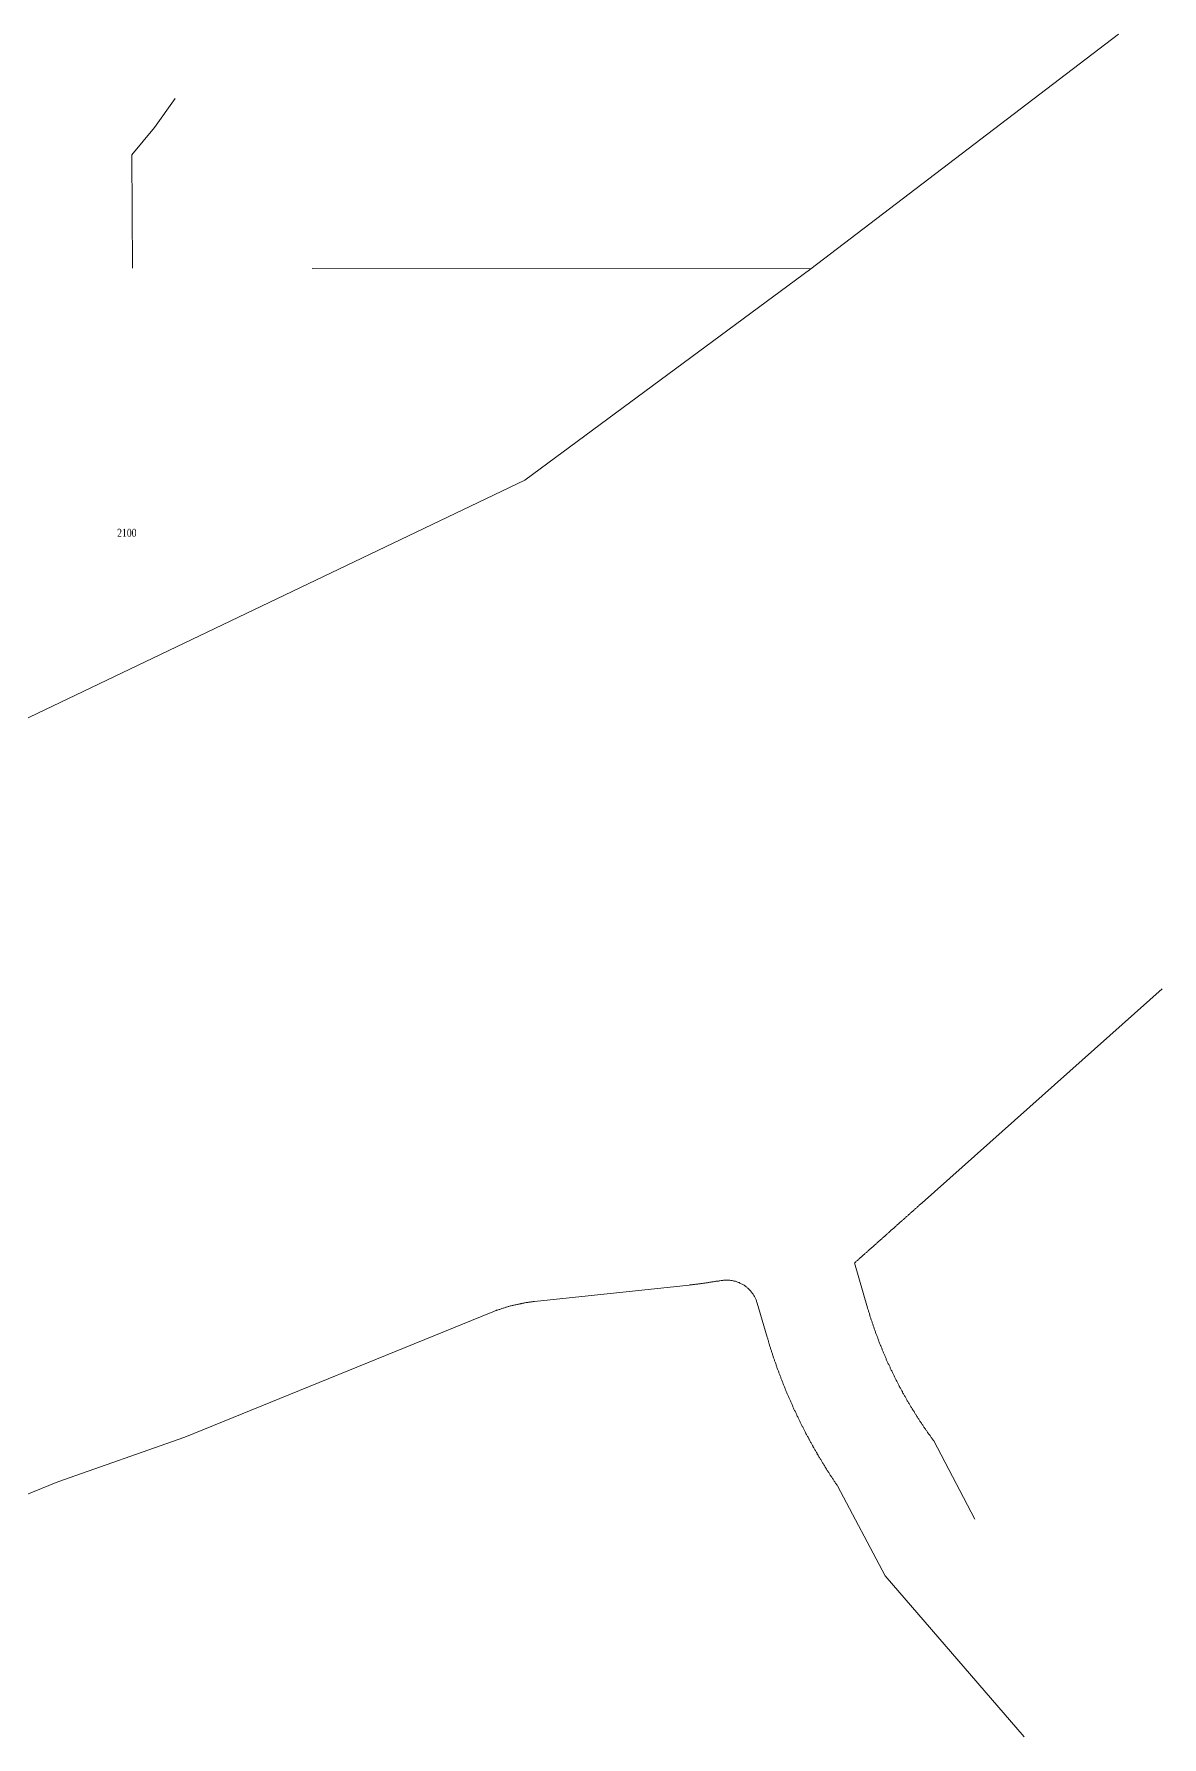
# Model space of a CAD drawing. Header units: feet. Extents: x 2819410 to 2831754, y 974571 to 993150.
# Drawn here: x 2828879 to 2829584, y 991310 to 992374 of the extents above; entities that cross this region are included whole.
import ezdxf
from ezdxf.enums import TextEntityAlignment as Align

# ---------------------------------------------------------------- set-up
doc = ezdxf.new("R2010")
doc.units = ezdxf.units.FT
doc.header["$LTSCALE"] = 0.015
doc.header["$MEASUREMENT"] = 0
doc.layers.add('ADDRESSES', color=7, linetype='Continuous')
doc.layers.add('Dakota County Parcels', color=7, linetype='Continuous', lineweight=5)
doc.styles.add('SIMPLEX', font='times.ttf', dxfattribs={"width": 0.8})

# ---------------------------------------------------------------- blocks, each defined once
blk = doc.blocks.new('ACMAP_ANN_TEMPLATE_AddressEagan')
at = {"layer": 'ADDRESSES', "style": 'SIMPLEX', "width": 0.8}
blk.add_attdef('ADDRESS', text='', height=5, dxfattribs=at).set_placement((0, 0), align=Align.CENTER)

msp = doc.modelspace()

# ---------------------------------------------------------------- linework, layer by layer
at = {"layer": 'Dakota County Parcels', "lineweight": 5}
for p, q in [((2829556.7, 992373.6), (2829364.5, 992226.9)), ((2828954.6, 992315.2), (2828967.5, 992333.3)), ((2828940.5, 992298.1), (2828954.6, 992315.2)), ((2828940.5, 992298.1), (2828940.9, 992227.3)), ((2829053, 992227.2), (2829364.5, 992226.9)), ((2829185.9, 992094.8), (2829364.5, 992226.9)), ((2828573.4, 991801.9), (2829185.9, 992094.8)), ((2829583.9, 991777.1), (2829434.1, 991643.5)), ((2829423.2, 991633.8), (2829423.6, 991634.1)), ((2829423.6, 991634.1), (2829423.9, 991634.4)), ((2829423.9, 991634.4), (2829424.3, 991634.8)), ((2829424.3, 991634.8), (2829424.7, 991635.1)), ((2829424.7, 991635.1), (2829425.1, 991635.4)), ((2829425.1, 991635.4), (2829425.4, 991635.8)), ((2829425.4, 991635.8), (2829425.8, 991636.1)), ((2829425.8, 991636.1), (2829426.2, 991636.4)), ((2829426.2, 991636.4), (2829426.5, 991636.8)), ((2829426.5, 991636.8), (2829426.9, 991637.1)), ((2829426.9, 991637.1), (2829427.3, 991637.4)), ((2829427.3, 991637.4), (2829427.7, 991637.8)), ((2829427.7, 991637.8), (2829428, 991638.1)), ((2829428, 991638.1), (2829428.4, 991638.4)), ((2829428.4, 991638.4), (2829428.8, 991638.8)), ((2829428.8, 991638.8), (2829429.2, 991639.1)), ((2829429.2, 991639.1), (2829429.5, 991639.4)), ((2829429.5, 991639.4), (2829429.9, 991639.8)), ((2829429.9, 991639.8), (2829430.3, 991640.1)), ((2829430.3, 991640.1), (2829430.7, 991640.4)), ((2829430.7, 991640.4), (2829431, 991640.8)), ((2829431, 991640.8), (2829431.4, 991641.1)), ((2829431.4, 991641.1), (2829431.8, 991641.4)), ((2829431.8, 991641.4), (2829432.1, 991641.8)), ((2829432.1, 991641.8), (2829432.5, 991642.1)), ((2829432.5, 991642.1), (2829432.9, 991642.4)), ((2829432.9, 991642.4), (2829433.3, 991642.8)), ((2829433.3, 991642.8), (2829433.6, 991643.1)), ((2829433.6, 991643.1), (2829434.2, 991643.6)), ((2829411.2, 991623.1), (2829411.6, 991623.5)), ((2829411.6, 991623.5), (2829412, 991623.8)), ((2829412, 991623.8), (2829412.4, 991624.1)), ((2829412.4, 991624.1), (2829412.7, 991624.5)), ((2829412.7, 991624.5), (2829413.1, 991624.8)), ((2829413.1, 991624.8), (2829413.5, 991625.1)), ((2829413.5, 991625.1), (2829413.9, 991625.5)), ((2829413.9, 991625.5), (2829414.2, 991625.8)), ((2829414.2, 991625.8), (2829414.6, 991626.1)), ((2829414.6, 991626.1), (2829415, 991626.5)), ((2829415, 991626.5), (2829415.3, 991626.8)), ((2829415.3, 991626.8), (2829415.7, 991627.1)), ((2829415.7, 991627.1), (2829416.1, 991627.5)), ((2829416.1, 991627.5), (2829416.5, 991627.8)), ((2829416.5, 991627.8), (2829416.8, 991628.1)), ((2829416.8, 991628.1), (2829417.2, 991628.5)), ((2829417.2, 991628.5), (2829417.6, 991628.8)), ((2829417.6, 991628.8), (2829418, 991629.1)), ((2829418, 991629.1), (2829418.3, 991629.5)), ((2829418.3, 991629.5), (2829418.7, 991629.8)), ((2829418.7, 991629.8), (2829419.1, 991630.1)), ((2829419.1, 991630.1), (2829419.5, 991630.5)), ((2829419.5, 991630.5), (2829419.8, 991630.8)), ((2829419.8, 991630.8), (2829420.2, 991631.1)), ((2829420.2, 991631.1), (2829420.6, 991631.5)), ((2829420.6, 991631.5), (2829421, 991631.8)), ((2829421, 991631.8), (2829421.3, 991632.1)), ((2829421.3, 991632.1), (2829421.7, 991632.5)), ((2829421.7, 991632.5), (2829422.1, 991632.8)), ((2829422.1, 991632.8), (2829422.4, 991633.1)), ((2829422.4, 991633.1), (2829422.8, 991633.5)), ((2829422.8, 991633.5), (2829423.2, 991633.8)), ((2829399.3, 991612.5), (2829399.7, 991612.8)), ((2829399.7, 991612.8), (2829400, 991613.2)), ((2829400, 991613.2), (2829400.4, 991613.5)), ((2829400.4, 991613.5), (2829400.8, 991613.8)), ((2829400.8, 991613.8), (2829401.2, 991614.2)), ((2829401.2, 991614.2), (2829401.5, 991614.5)), ((2829401.5, 991614.5), (2829401.9, 991614.8)), ((2829401.9, 991614.8), (2829402.3, 991615.2)), ((2829402.3, 991615.2), (2829402.6, 991615.5)), ((2829402.6, 991615.5), (2829403, 991615.8)), ((2829403, 991615.8), (2829403.4, 991616.2)), ((2829403.4, 991616.2), (2829403.8, 991616.5)), ((2829403.8, 991616.5), (2829404.1, 991616.8)), ((2829404.1, 991616.8), (2829404.5, 991617.2)), ((2829404.5, 991617.2), (2829404.9, 991617.5)), ((2829404.9, 991617.5), (2829405.3, 991617.8)), ((2829405.3, 991617.8), (2829405.6, 991618.2)), ((2829405.6, 991618.2), (2829406, 991618.5)), ((2829406, 991618.5), (2829406.4, 991618.8)), ((2829406.4, 991618.8), (2829406.8, 991619.2)), ((2829406.8, 991619.2), (2829407.1, 991619.5)), ((2829407.1, 991619.5), (2829407.5, 991619.8)), ((2829407.5, 991619.8), (2829407.9, 991620.2)), ((2829407.9, 991620.2), (2829408.3, 991620.5)), ((2829408.3, 991620.5), (2829408.6, 991620.8)), ((2829408.6, 991620.8), (2829409, 991621.2)), ((2829409, 991621.2), (2829409.4, 991621.5)), ((2829409.4, 991621.5), (2829409.7, 991621.8)), ((2829409.7, 991621.8), (2829410.1, 991622.1)), ((2829410.1, 991622.1), (2829410.5, 991622.5)), ((2829410.5, 991622.5), (2829410.9, 991622.8)), ((2829410.9, 991622.8), (2829411.2, 991623.1)), ((2829391.8, 991605.9), (2829392.2, 991606.2)), ((2829391.8, 991605.9), (2829400, 991577.8)), ((2829392.2, 991606.2), (2829392.6, 991606.5)), ((2829392.6, 991606.5), (2829392.9, 991606.9)), ((2829392.9, 991606.9), (2829393.3, 991607.2)), ((2829393.3, 991607.2), (2829393.7, 991607.5)), ((2829393.7, 991607.5), (2829394.1, 991607.9)), ((2829394.1, 991607.9), (2829394.4, 991608.2)), ((2829394.4, 991608.2), (2829394.8, 991608.5)), ((2829394.8, 991608.5), (2829395.2, 991608.9)), ((2829395.2, 991608.9), (2829395.5, 991609.2)), ((2829395.5, 991609.2), (2829395.9, 991609.5)), ((2829395.9, 991609.5), (2829396.3, 991609.9)), ((2829396.3, 991609.9), (2829396.7, 991610.2)), ((2829396.7, 991610.2), (2829397, 991610.5)), ((2829397, 991610.5), (2829397.4, 991610.9)), ((2829397.4, 991610.9), (2829397.8, 991611.2)), ((2829397.8, 991611.2), (2829398.2, 991611.5)), ((2829398.2, 991611.5), (2829398.5, 991611.9)), ((2829398.5, 991611.9), (2829398.9, 991612.2)), ((2829398.9, 991612.2), (2829399.3, 991612.5)), ((2829288.5, 991592.1), (2829191.9, 991581.8)), ((2829288.5, 991592.1), (2829289, 991592.2)), ((2829289, 991592.2), (2829289.5, 991592.2)), ((2829289.5, 991592.2), (2829290, 991592.3)), ((2829290, 991592.3), (2829290.5, 991592.3)), ((2829290.5, 991592.3), (2829290.9, 991592.4)), ((2829290.9, 991592.4), (2829291.4, 991592.4)), ((2829291.4, 991592.4), (2829291.9, 991592.5)), ((2829291.9, 991592.5), (2829292.4, 991592.6)), ((2829292.4, 991592.6), (2829292.9, 991592.6)), ((2829292.9, 991592.6), (2829293.4, 991592.7)), ((2829293.4, 991592.7), (2829293.9, 991592.7)), ((2829293.9, 991592.7), (2829294.4, 991592.8)), ((2829294.4, 991592.8), (2829294.9, 991592.9)), ((2829294.9, 991592.9), (2829295.4, 991592.9)), ((2829295.4, 991592.9), (2829295.9, 991593)), ((2829295.9, 991593), (2829296.4, 991593.1)), ((2829296.4, 991593.1), (2829296.9, 991593.1)), ((2829296.9, 991593.1), (2829297.4, 991593.2)), ((2829297.4, 991593.2), (2829297.9, 991593.3)), ((2829297.9, 991593.3), (2829298.4, 991593.3)), ((2829298.4, 991593.3), (2829298.9, 991593.4)), ((2829298.9, 991593.4), (2829299.4, 991593.5)), ((2829299.4, 991593.5), (2829299.9, 991593.5)), ((2829299.9, 991593.5), (2829300.4, 991593.6)), ((2829300.4, 991593.6), (2829300.9, 991593.7)), ((2829300.9, 991593.7), (2829301.4, 991593.8)), ((2829301.4, 991593.8), (2829301.9, 991593.8)), ((2829301.9, 991593.8), (2829302.3, 991593.9)), ((2829302.3, 991593.9), (2829302.8, 991594)), ((2829302.8, 991594), (2829303.3, 991594.1)), ((2829303.3, 991594.1), (2829303.8, 991594.1)), ((2829303.8, 991594.1), (2829304.3, 991594.2)), ((2829304.3, 991594.2), (2829304.8, 991594.3)), ((2829304.8, 991594.3), (2829305.3, 991594.4)), ((2829305.3, 991594.4), (2829305.8, 991594.4)), ((2829305.8, 991594.4), (2829306.3, 991594.5)), ((2829306.3, 991594.5), (2829306.8, 991594.6)), ((2829306.8, 991594.6), (2829307.3, 991594.7)), ((2829307.3, 991594.7), (2829307.8, 991594.8)), ((2829307.8, 991594.8), (2829308.5, 991594.9)), ((2829308.5, 991594.9), (2829309, 991595)), ((2829309, 991595), (2829309.5, 991595)), ((2829309.5, 991595), (2829310, 991595.1)), ((2829310, 991595.1), (2829310.5, 991595.1)), ((2829310.5, 991595.1), (2829311, 991595.2)), ((2829311, 991595.2), (2829311.5, 991595.2)), ((2829311.5, 991595.2), (2829312, 991595.2)), ((2829312, 991595.2), (2829312.5, 991595.2)), ((2829312.5, 991595.2), (2829313, 991595.1)), ((2829313, 991595.1), (2829313.5, 991595.1)), ((2829313.5, 991595.1), (2829314, 991595.1)), ((2829314, 991595.1), (2829314.5, 991595)), ((2829314.5, 991595), (2829315, 991594.9)), ((2829315, 991594.9), (2829315.5, 991594.9)), ((2829315.5, 991594.9), (2829316, 991594.8)), ((2829316, 991594.8), (2829316.4, 991594.6)), ((2829316.4, 991594.6), (2829316.9, 991594.5)), ((2829316.9, 991594.5), (2829317.4, 991594.4)), ((2829317.4, 991594.4), (2829317.9, 991594.2)), ((2829317.9, 991594.2), (2829318.4, 991594.1)), ((2829318.4, 991594.1), (2829318.8, 991593.9)), ((2829318.8, 991593.9), (2829319.3, 991593.7)), ((2829319.3, 991593.7), (2829319.8, 991593.6)), ((2829319.8, 991593.6), (2829320.2, 991593.3)), ((2829320.2, 991593.3), (2829320.7, 991593.1)), ((2829320.7, 991593.1), (2829321.1, 991592.9)), ((2829321.1, 991592.9), (2829321.6, 991592.7)), ((2829321.6, 991592.7), (2829322, 991592.4)), ((2829322, 991592.4), (2829322.4, 991592.2)), ((2829322.4, 991592.2), (2829322.8, 991591.9)), ((2829322.8, 991591.9), (2829323.3, 991591.6)), ((2829323.3, 991591.6), (2829323.7, 991591.3)), ((2829184.7, 991580.7), (2829185.2, 991580.8)), ((2829185.2, 991580.8), (2829185.7, 991580.9)), ((2829185.7, 991580.9), (2829186.2, 991581)), ((2829186.2, 991581), (2829186.7, 991581.1)), ((2829186.7, 991581.1), (2829187.2, 991581.1)), ((2829187.2, 991581.1), (2829187.7, 991581.2)), ((2829187.7, 991581.2), (2829188.2, 991581.3)), ((2829188.2, 991581.3), (2829188.7, 991581.4)), ((2829188.7, 991581.4), (2829189.2, 991581.4)), ((2829189.2, 991581.4), (2829189.7, 991581.5)), ((2829189.7, 991581.5), (2829190.2, 991581.6)), ((2829190.2, 991581.6), (2829190.7, 991581.6)), ((2829190.7, 991581.6), (2829191.2, 991581.7)), ((2829191.2, 991581.7), (2829191.9, 991581.8)), ((2829323.7, 991591.3), (2829324.1, 991591)), ((2829324.1, 991591), (2829324.5, 991590.7)), ((2829324.5, 991590.7), (2829324.8, 991590.4)), ((2829324.8, 991590.4), (2829325.2, 991590.1)), ((2829325.2, 991590.1), (2829325.6, 991589.7)), ((2829325.6, 991589.7), (2829325.9, 991589.4)), ((2829325.9, 991589.4), (2829326.3, 991589)), ((2829326.3, 991589), (2829326.6, 991588.7)), ((2829326.6, 991588.7), (2829327, 991588.3)), ((2829327, 991588.3), (2829327.3, 991587.9)), ((2829327.3, 991587.9), (2829327.6, 991587.5)), ((2829327.6, 991587.5), (2829327.9, 991587.1)), ((2829327.9, 991587.1), (2829328.2, 991586.7)), ((2829328.2, 991586.7), (2829328.5, 991586.3)), ((2829328.5, 991586.3), (2829328.8, 991585.9)), ((2829328.8, 991585.9), (2829329, 991585.5)), ((2829329, 991585.5), (2829329.3, 991585)), ((2829329.3, 991585), (2829329.5, 991584.6)), ((2829329.5, 991584.6), (2829329.7, 991584.1)), ((2829329.7, 991584.1), (2829330, 991583.7)), ((2829330, 991583.7), (2829330.2, 991583.2)), ((2829330.2, 991583.2), (2829330.4, 991582.8)), ((2829330.4, 991582.8), (2829330.5, 991582.3)), ((2829330.5, 991582.3), (2829330.7, 991581.8)), ((2829330.7, 991581.8), (2829330.9, 991581.4)), ((2829330.9, 991581.4), (2829331.1, 991580.8)), ((2829331.1, 991580.8), (2829337.3, 991559.5)), ((2828973.6, 991497.1), (2829164.9, 991575)), ((2829164.9, 991575), (2829165.4, 991575.1)), ((2829165.4, 991575.1), (2829165.9, 991575.3)), ((2829165.9, 991575.3), (2829166.3, 991575.5)), ((2829166.3, 991575.5), (2829166.9, 991575.7)), ((2829166.9, 991575.7), (2829167.4, 991575.9)), ((2829167.4, 991575.9), (2829167.9, 991576.1)), ((2829167.9, 991576.1), (2829168.3, 991576.3)), ((2829168.3, 991576.3), (2829168.8, 991576.4)), ((2829168.8, 991576.4), (2829169.3, 991576.6)), ((2829169.3, 991576.6), (2829169.8, 991576.8)), ((2829169.8, 991576.8), (2829170.2, 991576.9)), ((2829170.2, 991576.9), (2829170.7, 991577.1)), ((2829170.7, 991577.1), (2829171.2, 991577.3)), ((2829171.2, 991577.3), (2829171.6, 991577.4)), ((2829171.6, 991577.4), (2829172.1, 991577.6)), ((2829172.1, 991577.6), (2829172.6, 991577.7)), ((2829172.6, 991577.7), (2829173.1, 991577.9)), ((2829173.1, 991577.9), (2829173.6, 991578)), ((2829173.6, 991578), (2829174, 991578.2)), ((2829174, 991578.2), (2829174.5, 991578.3)), ((2829174.5, 991578.3), (2829175, 991578.4)), ((2829175, 991578.4), (2829175.5, 991578.6)), ((2829175.5, 991578.6), (2829176, 991578.7)), ((2829176, 991578.7), (2829176.4, 991578.8)), ((2829176.4, 991578.8), (2829176.9, 991579)), ((2829176.9, 991579), (2829177.4, 991579.1)), ((2829177.4, 991579.1), (2829177.9, 991579.2)), ((2829177.9, 991579.2), (2829178.4, 991579.3)), ((2829178.4, 991579.3), (2829178.9, 991579.5)), ((2829178.9, 991579.5), (2829179.3, 991579.6)), ((2829179.3, 991579.6), (2829179.8, 991579.7)), ((2829179.8, 991579.7), (2829180.3, 991579.8)), ((2829180.3, 991579.8), (2829180.8, 991579.9)), ((2829180.8, 991579.9), (2829181.3, 991580)), ((2829181.3, 991580), (2829181.8, 991580.1)), ((2829181.8, 991580.1), (2829182.3, 991580.2)), ((2829182.3, 991580.2), (2829182.8, 991580.3)), ((2829182.8, 991580.3), (2829183.3, 991580.4)), ((2829183.3, 991580.4), (2829183.7, 991580.5)), ((2829183.7, 991580.5), (2829184.2, 991580.6)), ((2829184.2, 991580.6), (2829184.7, 991580.7)), ((2829400.2, 991577.1), (2829400, 991577.8)), ((2829400.4, 991576.6), (2829400.2, 991577.1)), ((2829400.5, 991576.1), (2829400.4, 991576.6)), ((2829400.6, 991575.7), (2829400.5, 991576.1)), ((2829400.8, 991575.2), (2829400.6, 991575.7)), ((2829400.9, 991574.7), (2829400.8, 991575.2)), ((2829401.1, 991574.2), (2829400.9, 991574.7)), ((2829401.2, 991573.8), (2829401.1, 991574.2)), ((2829401.4, 991573.3), (2829401.2, 991573.8)), ((2829401.5, 991572.8), (2829401.4, 991573.3)), ((2829401.7, 991572.3), (2829401.5, 991572.8)), ((2829401.8, 991571.8), (2829401.7, 991572.3)), ((2829402, 991571.4), (2829401.8, 991571.8)), ((2829402.1, 991570.9), (2829402, 991571.4)), ((2829402.3, 991570.4), (2829402.1, 991570.9)), ((2829402.4, 991569.9), (2829402.3, 991570.4)), ((2829337.4, 991559), (2829337.3, 991559.5)), ((2829402.6, 991569.5), (2829402.4, 991569.9)), ((2829402.8, 991569), (2829402.6, 991569.5)), ((2829402.9, 991568.5), (2829402.8, 991569)), ((2829403.1, 991568), (2829402.9, 991568.5)), ((2829403.2, 991567.6), (2829403.1, 991568)), ((2829403.4, 991567.1), (2829403.2, 991567.6)), ((2829403.5, 991566.6), (2829403.4, 991567.1)), ((2829403.7, 991566.2), (2829403.5, 991566.6)), ((2829403.9, 991565.7), (2829403.7, 991566.2)), ((2829404, 991565.2), (2829403.9, 991565.7)), ((2829404.2, 991564.7), (2829404, 991565.2)), ((2829404.4, 991564.3), (2829404.2, 991564.7)), ((2829404.5, 991563.8), (2829404.4, 991564.3)), ((2829404.7, 991563.3), (2829404.5, 991563.8)), ((2829404.9, 991562.9), (2829404.7, 991563.3)), ((2829405, 991562.4), (2829404.9, 991562.9)), ((2829405.2, 991561.9), (2829405, 991562.4)), ((2829405.4, 991561.4), (2829405.2, 991561.9)), ((2829405.6, 991561), (2829405.4, 991561.4)), ((2829405.7, 991560.5), (2829405.6, 991561)), ((2829405.9, 991560), (2829405.7, 991560.5)), ((2829406.1, 991559.6), (2829405.9, 991560)), ((2829406.3, 991559.1), (2829406.1, 991559.6)), ((2829337.6, 991558.5), (2829337.4, 991559)), ((2829337.7, 991558), (2829337.6, 991558.5)), ((2829338, 991557.2), (2829337.7, 991558)), ((2829338.1, 991556.7), (2829338, 991557.2)), ((2829338.3, 991556.2), (2829338.1, 991556.7)), ((2829338.4, 991555.7), (2829338.3, 991556.2)), ((2829338.5, 991555.3), (2829338.4, 991555.7)), ((2829338.7, 991554.8), (2829338.5, 991555.3)), ((2829338.8, 991554.3), (2829338.7, 991554.8)), ((2829339, 991553.8), (2829338.8, 991554.3)), ((2829339.1, 991553.3), (2829339, 991553.8)), ((2829339.3, 991552.9), (2829339.1, 991553.3)), ((2829339.4, 991552.4), (2829339.3, 991552.9)), ((2829339.6, 991551.9), (2829339.4, 991552.4)), ((2829339.7, 991551.4), (2829339.6, 991551.9)), ((2829339.9, 991551), (2829339.7, 991551.4)), ((2829340, 991550.5), (2829339.9, 991551)), ((2829340.2, 991550), (2829340, 991550.5)), ((2829340.4, 991549.5), (2829340.2, 991550)), ((2829340.5, 991549.1), (2829340.4, 991549.5)), ((2829340.7, 991548.6), (2829340.5, 991549.1)), ((2829406.4, 991558.6), (2829406.3, 991559.1)), ((2829406.6, 991558.2), (2829406.4, 991558.6)), ((2829406.8, 991557.7), (2829406.6, 991558.2)), ((2829407, 991557.2), (2829406.8, 991557.7)), ((2829407.1, 991556.8), (2829407, 991557.2)), ((2829407.3, 991556.3), (2829407.1, 991556.8)), ((2829407.5, 991555.8), (2829407.3, 991556.3)), ((2829407.7, 991555.4), (2829407.5, 991555.8)), ((2829407.9, 991554.9), (2829407.7, 991555.4)), ((2829408.1, 991554.4), (2829407.9, 991554.9)), ((2829408.2, 991554), (2829408.1, 991554.4)), ((2829408.4, 991553.5), (2829408.2, 991554)), ((2829408.6, 991553), (2829408.4, 991553.5)), ((2829408.8, 991552.6), (2829408.6, 991553)), ((2829409, 991552.1), (2829408.8, 991552.6)), ((2829409.2, 991551.7), (2829409, 991552.1)), ((2829409.4, 991551.2), (2829409.2, 991551.7)), ((2829409.6, 991550.7), (2829409.4, 991551.2)), ((2829409.8, 991550.3), (2829409.6, 991550.7)), ((2829409.9, 991549.8), (2829409.8, 991550.3)), ((2829410.1, 991549.3), (2829409.9, 991549.8)), ((2829410.3, 991548.9), (2829410.1, 991549.3)), ((2829410.5, 991548.4), (2829410.3, 991548.9)), ((2829340.8, 991548.1), (2829340.7, 991548.6)), ((2829341, 991547.6), (2829340.8, 991548.1)), ((2829341.1, 991547.2), (2829341, 991547.6)), ((2829341.3, 991546.7), (2829341.1, 991547.2)), ((2829341.5, 991546.2), (2829341.3, 991546.7)), ((2829341.6, 991545.7), (2829341.5, 991546.2)), ((2829341.8, 991545.3), (2829341.6, 991545.7)), ((2829341.9, 991544.8), (2829341.8, 991545.3)), ((2829342.1, 991544.3), (2829341.9, 991544.8)), ((2829342.3, 991543.8), (2829342.1, 991544.3)), ((2829342.4, 991543.4), (2829342.3, 991543.8)), ((2829342.6, 991542.9), (2829342.4, 991543.4)), ((2829342.8, 991542.4), (2829342.6, 991542.9)), ((2829342.9, 991542), (2829342.8, 991542.4)), ((2829343.1, 991541.5), (2829342.9, 991542)), ((2829343.3, 991541), (2829343.1, 991541.5)), ((2829343.4, 991540.5), (2829343.3, 991541)), ((2829343.6, 991540.1), (2829343.4, 991540.5)), ((2829343.8, 991539.6), (2829343.6, 991540.1)), ((2829343.9, 991539.1), (2829343.8, 991539.6)), ((2829344.1, 991538.7), (2829343.9, 991539.1)), ((2829344.3, 991538.2), (2829344.1, 991538.7)), ((2829344.5, 991537.7), (2829344.3, 991538.2)), ((2829410.7, 991548), (2829410.5, 991548.4)), ((2829410.9, 991547.5), (2829410.7, 991548)), ((2829411.1, 991547), (2829410.9, 991547.5)), ((2829411.3, 991546.6), (2829411.1, 991547)), ((2829411.5, 991546.1), (2829411.3, 991546.6)), ((2829411.7, 991545.7), (2829411.5, 991546.1)), ((2829411.9, 991545.2), (2829411.7, 991545.7)), ((2829412.1, 991544.8), (2829411.9, 991545.2)), ((2829412.3, 991544.3), (2829412.1, 991544.8)), ((2829412.5, 991543.8), (2829412.3, 991544.3)), ((2829412.7, 991543.4), (2829412.5, 991543.8)), ((2829412.9, 991542.9), (2829412.7, 991543.4)), ((2829413.2, 991542.5), (2829412.9, 991542.9)), ((2829413.4, 991542), (2829413.2, 991542.5)), ((2829413.6, 991541.6), (2829413.4, 991542)), ((2829413.8, 991541.1), (2829413.6, 991541.6)), ((2829414, 991540.7), (2829413.8, 991541.1)), ((2829414.2, 991540.2), (2829414, 991540.7)), ((2829414.4, 991539.8), (2829414.2, 991540.2)), ((2829414.6, 991539.3), (2829414.4, 991539.8)), ((2829414.8, 991538.9), (2829414.6, 991539.3)), ((2829415.1, 991538.4), (2829414.8, 991538.9)), ((2829415.3, 991538), (2829415.1, 991538.4)), ((2829344.6, 991537.3), (2829344.5, 991537.7)), ((2829344.8, 991536.8), (2829344.6, 991537.3)), ((2829345, 991536.3), (2829344.8, 991536.8)), ((2829345.2, 991535.9), (2829345, 991536.3)), ((2829345.3, 991535.4), (2829345.2, 991535.9)), ((2829345.5, 991534.9), (2829345.3, 991535.4)), ((2829345.7, 991534.5), (2829345.5, 991534.9)), ((2829345.9, 991534), (2829345.7, 991534.5)), ((2829346.1, 991533.5), (2829345.9, 991534)), ((2829346.2, 991533.1), (2829346.1, 991533.5)), ((2829346.4, 991532.6), (2829346.2, 991533.1)), ((2829346.6, 991532.1), (2829346.4, 991532.6)), ((2829346.8, 991531.7), (2829346.6, 991532.1)), ((2829347, 991531.2), (2829346.8, 991531.7)), ((2829347.1, 991530.7), (2829347, 991531.2)), ((2829347.3, 991530.3), (2829347.1, 991530.7)), ((2829347.5, 991529.8), (2829347.3, 991530.3)), ((2829347.7, 991529.3), (2829347.5, 991529.8)), ((2829347.9, 991528.9), (2829347.7, 991529.3)), ((2829348.1, 991528.4), (2829347.9, 991528.9)), ((2829348.3, 991527.9), (2829348.1, 991528.4)), ((2829348.5, 991527.5), (2829348.3, 991527.9)), ((2829415.5, 991537.5), (2829415.3, 991538)), ((2829415.7, 991537.1), (2829415.5, 991537.5)), ((2829415.9, 991536.6), (2829415.7, 991537.1)), ((2829416.1, 991536.2), (2829415.9, 991536.6)), ((2829416.4, 991535.7), (2829416.1, 991536.2)), ((2829416.6, 991535.3), (2829416.4, 991535.7)), ((2829416.8, 991534.8), (2829416.6, 991535.3)), ((2829417, 991534.4), (2829416.8, 991534.8)), ((2829417.3, 991533.9), (2829417, 991534.4)), ((2829417.5, 991533.5), (2829417.3, 991533.9)), ((2829417.7, 991533), (2829417.5, 991533.5)), ((2829417.9, 991532.6), (2829417.7, 991533)), ((2829418.2, 991532.1), (2829417.9, 991532.6)), ((2829418.4, 991531.7), (2829418.2, 991532.1)), ((2829418.6, 991531.2), (2829418.4, 991531.7)), ((2829418.8, 991530.8), (2829418.6, 991531.2)), ((2829419.1, 991530.3), (2829418.8, 991530.8)), ((2829419.3, 991529.9), (2829419.1, 991530.3)), ((2829419.5, 991529.5), (2829419.3, 991529.9)), ((2829419.8, 991529), (2829419.5, 991529.5)), ((2829420, 991528.6), (2829419.8, 991529)), ((2829420.2, 991528.1), (2829420, 991528.6)), ((2829420.5, 991527.7), (2829420.2, 991528.1)), ((2829420.7, 991527.3), (2829420.5, 991527.7)), ((2829348.6, 991527), (2829348.5, 991527.5)), ((2829348.8, 991526.6), (2829348.6, 991527)), ((2829349, 991526.1), (2829348.8, 991526.6)), ((2829349.2, 991525.6), (2829349, 991526.1)), ((2829349.4, 991525.2), (2829349.2, 991525.6)), ((2829349.6, 991524.7), (2829349.4, 991525.2)), ((2829349.8, 991524.2), (2829349.6, 991524.7)), ((2829350, 991523.8), (2829349.8, 991524.2)), ((2829350.2, 991523.3), (2829350, 991523.8)), ((2829350.4, 991522.9), (2829350.2, 991523.3)), ((2829350.6, 991522.4), (2829350.4, 991522.9)), ((2829350.8, 991521.9), (2829350.6, 991522.4)), ((2829351, 991521.5), (2829350.8, 991521.9)), ((2829351.2, 991521), (2829351, 991521.5)), ((2829351.4, 991520.6), (2829351.2, 991521)), ((2829351.6, 991520.1), (2829351.4, 991520.6)), ((2829351.8, 991519.7), (2829351.6, 991520.1)), ((2829352, 991519.2), (2829351.8, 991519.7)), ((2829352.2, 991518.7), (2829352, 991519.2)), ((2829352.4, 991518.3), (2829352.2, 991518.7)), ((2829352.6, 991517.8), (2829352.4, 991518.3)), ((2829352.8, 991517.4), (2829352.6, 991517.8)), ((2829353, 991516.9), (2829352.8, 991517.4)), ((2829420.9, 991526.8), (2829420.7, 991527.3)), ((2829421.2, 991526.4), (2829420.9, 991526.8)), ((2829421.4, 991525.9), (2829421.2, 991526.4)), ((2829421.7, 991525.5), (2829421.4, 991525.9)), ((2829421.9, 991525.1), (2829421.7, 991525.5)), ((2829422.1, 991524.6), (2829421.9, 991525.1)), ((2829422.4, 991524.2), (2829422.1, 991524.6)), ((2829422.6, 991523.7), (2829422.4, 991524.2)), ((2829422.9, 991523.3), (2829422.6, 991523.7)), ((2829423.1, 991522.9), (2829422.9, 991523.3)), ((2829423.4, 991522.4), (2829423.1, 991522.9)), ((2829423.6, 991522), (2829423.4, 991522.4)), ((2829423.8, 991521.6), (2829423.6, 991522)), ((2829424.1, 991521.1), (2829423.8, 991521.6)), ((2829424.3, 991520.7), (2829424.1, 991521.1)), ((2829424.6, 991520.3), (2829424.3, 991520.7)), ((2829424.8, 991519.8), (2829424.6, 991520.3)), ((2829425.1, 991519.4), (2829424.8, 991519.8)), ((2829425.3, 991519), (2829425.1, 991519.4)), ((2829425.6, 991518.5), (2829425.3, 991519)), ((2829425.9, 991518.1), (2829425.6, 991518.5)), ((2829426.1, 991517.7), (2829425.9, 991518.1)), ((2829426.4, 991517.2), (2829426.1, 991517.7)), ((2829426.6, 991516.8), (2829426.4, 991517.2)), ((2829353.2, 991516.5), (2829353, 991516.9)), ((2829353.4, 991516), (2829353.2, 991516.5)), ((2829353.6, 991515.5), (2829353.4, 991516)), ((2829353.8, 991515.1), (2829353.6, 991515.5)), ((2829354, 991514.6), (2829353.8, 991515.1)), ((2829354.2, 991514.2), (2829354, 991514.6)), ((2829354.4, 991513.7), (2829354.2, 991514.2)), ((2829354.7, 991513.3), (2829354.4, 991513.7)), ((2829354.9, 991512.8), (2829354.7, 991513.3)), ((2829355.1, 991512.4), (2829354.9, 991512.8)), ((2829355.3, 991511.9), (2829355.1, 991512.4)), ((2829355.5, 991511.5), (2829355.3, 991511.9)), ((2829355.7, 991511), (2829355.5, 991511.5)), ((2829355.9, 991510.6), (2829355.7, 991511)), ((2829356.1, 991510.1), (2829355.9, 991510.6)), ((2829356.4, 991509.7), (2829356.1, 991510.1)), ((2829356.6, 991509.2), (2829356.4, 991509.7)), ((2829356.8, 991508.8), (2829356.6, 991509.2)), ((2829357, 991508.3), (2829356.8, 991508.8)), ((2829357.2, 991507.9), (2829357, 991508.3)), ((2829357.4, 991507.4), (2829357.2, 991507.9)), ((2829357.7, 991507), (2829357.4, 991507.4)), ((2829357.9, 991506.5), (2829357.7, 991507)), ((2829358.1, 991506.1), (2829357.9, 991506.5)), ((2829426.9, 991516.4), (2829426.6, 991516.8)), ((2829427.1, 991516), (2829426.9, 991516.4)), ((2829427.4, 991515.5), (2829427.1, 991516)), ((2829427.6, 991515.1), (2829427.4, 991515.5)), ((2829427.9, 991514.7), (2829427.6, 991515.1)), ((2829428.2, 991514.2), (2829427.9, 991514.7)), ((2829428.4, 991513.8), (2829428.2, 991514.2)), ((2829428.7, 991513.4), (2829428.4, 991513.8)), ((2829429, 991513), (2829428.7, 991513.4)), ((2829429.2, 991512.5), (2829429, 991513)), ((2829429.5, 991512.1), (2829429.2, 991512.5)), ((2829429.8, 991511.7), (2829429.5, 991512.1)), ((2829430, 991511.3), (2829429.8, 991511.7)), ((2829430.3, 991510.9), (2829430, 991511.3)), ((2829430.6, 991510.4), (2829430.3, 991510.9)), ((2829430.8, 991510), (2829430.6, 991510.4)), ((2829431.1, 991509.6), (2829430.8, 991510)), ((2829431.4, 991509.2), (2829431.1, 991509.6)), ((2829431.6, 991508.7), (2829431.4, 991509.2)), ((2829431.9, 991508.3), (2829431.6, 991508.7)), ((2829432.2, 991507.9), (2829431.9, 991508.3)), ((2829432.4, 991507.5), (2829432.2, 991507.9)), ((2829432.7, 991507.1), (2829432.4, 991507.5)), ((2829433, 991506.7), (2829432.7, 991507.1)), ((2829433.3, 991506.2), (2829433, 991506.7)), ((2828894.2, 991469.1), (2828973.6, 991497.1)), ((2829358.3, 991505.6), (2829358.1, 991506.1)), ((2829358.6, 991505.2), (2829358.3, 991505.6)), ((2829358.8, 991504.7), (2829358.6, 991505.2)), ((2829359, 991504.3), (2829358.8, 991504.7)), ((2829359.2, 991503.8), (2829359, 991504.3)), ((2829359.5, 991503.4), (2829359.2, 991503.8)), ((2829359.7, 991502.9), (2829359.5, 991503.4)), ((2829359.9, 991502.5), (2829359.7, 991502.9)), ((2829360.1, 991502), (2829359.9, 991502.5)), ((2829360.4, 991501.6), (2829360.1, 991502)), ((2829360.6, 991501.2), (2829360.4, 991501.6)), ((2829360.8, 991500.7), (2829360.6, 991501.2)), ((2829361.1, 991500.3), (2829360.8, 991500.7)), ((2829361.3, 991499.8), (2829361.1, 991500.3)), ((2829361.5, 991499.4), (2829361.3, 991499.8)), ((2829361.8, 991498.8), (2829361.5, 991499.4)), ((2829362.1, 991498.3), (2829361.8, 991498.8)), ((2829362.3, 991497.9), (2829362.1, 991498.3)), ((2829362.5, 991497.5), (2829362.3, 991497.9)), ((2829362.8, 991497), (2829362.5, 991497.5)), ((2829363, 991496.6), (2829362.8, 991497)), ((2829363.2, 991496.1), (2829363, 991496.6)), ((2829363.5, 991495.7), (2829363.2, 991496.1)), ((2829363.7, 991495.3), (2829363.5, 991495.7)), ((2829433.6, 991505.8), (2829433.3, 991506.2)), ((2829433.8, 991505.4), (2829433.6, 991505.8)), ((2829434.1, 991505), (2829433.8, 991505.4)), ((2829434.4, 991504.6), (2829434.1, 991505)), ((2829434.7, 991504.2), (2829434.4, 991504.6)), ((2829434.9, 991503.7), (2829434.7, 991504.2)), ((2829435.2, 991503.3), (2829434.9, 991503.7)), ((2829435.5, 991502.9), (2829435.2, 991503.3)), ((2829435.8, 991502.5), (2829435.5, 991502.9)), ((2829436.1, 991502.1), (2829435.8, 991502.5)), ((2829436.4, 991501.7), (2829436.1, 991502.1)), ((2829436.6, 991501.3), (2829436.4, 991501.7)), ((2829436.9, 991500.9), (2829436.6, 991501.3)), ((2829437.2, 991500.5), (2829436.9, 991500.9)), ((2829437.5, 991500), (2829437.2, 991500.5)), ((2829437.8, 991499.6), (2829437.5, 991500)), ((2829438.1, 991499.2), (2829437.8, 991499.6)), ((2829438.4, 991498.8), (2829438.1, 991499.2)), ((2829438.7, 991498.4), (2829438.4, 991498.8)), ((2829439, 991498), (2829438.7, 991498.4)), ((2829439.2, 991497.6), (2829439, 991498)), ((2829439.5, 991497.2), (2829439.2, 991497.6)), ((2829439.8, 991496.8), (2829439.5, 991497.2)), ((2829440.1, 991496.4), (2829439.8, 991496.8)), ((2829440.4, 991496), (2829440.1, 991496.4)), ((2829440.7, 991495.6), (2829440.4, 991496)), ((2829364, 991494.8), (2829363.7, 991495.3)), ((2829364.2, 991494.4), (2829364, 991494.8)), ((2829364.4, 991493.9), (2829364.2, 991494.4)), ((2829364.7, 991493.5), (2829364.4, 991493.9)), ((2829364.9, 991493.1), (2829364.7, 991493.5)), ((2829365.2, 991492.6), (2829364.9, 991493.1)), ((2829365.4, 991492.2), (2829365.2, 991492.6)), ((2829365.6, 991491.8), (2829365.4, 991492.2)), ((2829365.9, 991491.3), (2829365.6, 991491.8)), ((2829366.1, 991490.9), (2829365.9, 991491.3)), ((2829366.4, 991490.4), (2829366.1, 991490.9)), ((2829366.6, 991490), (2829366.4, 991490.4)), ((2829366.9, 991489.6), (2829366.6, 991490)), ((2829367.1, 991489.1), (2829366.9, 991489.6)), ((2829367.4, 991488.7), (2829367.1, 991489.1)), ((2829367.6, 991488.3), (2829367.4, 991488.7)), ((2829367.9, 991487.8), (2829367.6, 991488.3)), ((2829368.1, 991487.4), (2829367.9, 991487.8)), ((2829368.4, 991487), (2829368.1, 991487.4)), ((2829368.6, 991486.5), (2829368.4, 991487)), ((2829368.9, 991486.1), (2829368.6, 991486.5)), ((2829369.1, 991485.7), (2829368.9, 991486.1)), ((2829369.4, 991485.2), (2829369.1, 991485.7)), ((2829369.6, 991484.8), (2829369.4, 991485.2)), ((2829441, 991495.2), (2829440.7, 991495.6)), ((2829441.3, 991494.8), (2829441, 991495.2)), ((2829441.3, 991494.8), (2829466.9, 991445.8)), ((2829369.9, 991484.4), (2829369.6, 991484.8)), ((2829370.1, 991484), (2829369.9, 991484.4)), ((2829370.4, 991483.5), (2829370.1, 991484)), ((2829370.7, 991483.1), (2829370.4, 991483.5)), ((2829370.9, 991482.7), (2829370.7, 991483.1)), ((2829371.2, 991482.2), (2829370.9, 991482.7)), ((2829371.4, 991481.8), (2829371.2, 991482.2)), ((2829371.7, 991481.4), (2829371.4, 991481.8)), ((2829371.9, 991481), (2829371.7, 991481.4)), ((2829372.2, 991480.5), (2829371.9, 991481)), ((2829372.5, 991480.1), (2829372.2, 991480.5)), ((2829372.7, 991479.7), (2829372.5, 991480.1)), ((2829373, 991479.3), (2829372.7, 991479.7)), ((2829373.3, 991478.8), (2829373, 991479.3)), ((2829373.5, 991478.4), (2829373.3, 991478.8)), ((2829373.8, 991478), (2829373.5, 991478.4)), ((2829374, 991477.6), (2829373.8, 991478)), ((2829374.3, 991477.1), (2829374, 991477.6)), ((2829374.6, 991476.7), (2829374.3, 991477.1)), ((2829374.8, 991476.3), (2829374.6, 991476.7)), ((2829375.1, 991475.9), (2829374.8, 991476.3)), ((2829375.4, 991475.4), (2829375.1, 991475.9)), ((2829375.7, 991475), (2829375.4, 991475.4)), ((2829375.9, 991474.6), (2829375.7, 991475)), ((2829376.2, 991474.2), (2829375.9, 991474.6)), ((2828894.2, 991469.1), (2828651.3, 991370.3)), ((2829376.5, 991473.8), (2829376.2, 991474.2)), ((2829376.7, 991473.3), (2829376.5, 991473.8)), ((2829377, 991472.9), (2829376.7, 991473.3)), ((2829377.3, 991472.5), (2829377, 991472.9)), ((2829377.6, 991472.1), (2829377.3, 991472.5)), ((2829377.8, 991471.7), (2829377.6, 991472.1)), ((2829378.1, 991471.2), (2829377.8, 991471.7)), ((2829378.4, 991470.8), (2829378.1, 991471.2)), ((2829378.7, 991470.4), (2829378.4, 991470.8)), ((2829378.9, 991470), (2829378.7, 991470.4)), ((2829379.2, 991469.6), (2829378.9, 991470)), ((2829379.5, 991469.2), (2829379.2, 991469.6)), ((2829379.8, 991468.8), (2829379.5, 991469.2)), ((2829380, 991468.3), (2829379.8, 991468.8)), ((2829380.3, 991467.9), (2829380, 991468.3)), ((2829380.6, 991467.5), (2829380.3, 991467.9)), ((2829380.9, 991467.1), (2829380.6, 991467.5)), ((2829381.2, 991466.7), (2829380.9, 991467.1)), ((2829381.2, 991466.7), (2829411, 991410.5)), ((2829411, 991410.5), (2829497.7, 991309.8))]:
    msp.add_line(p, q, dxfattribs=at)

# ---------------------------------------------------------------- block references
at = {"layer": 'ADDRESSES', "lineweight": 5}
msp.add_blockref('ACMAP_ANN_TEMPLATE_AddressEagan', (2828937.3, 992059.5), dxfattribs=at).add_auto_attribs({'ADDRESS': '2100'})

doc.saveas('drawing.dxf')
